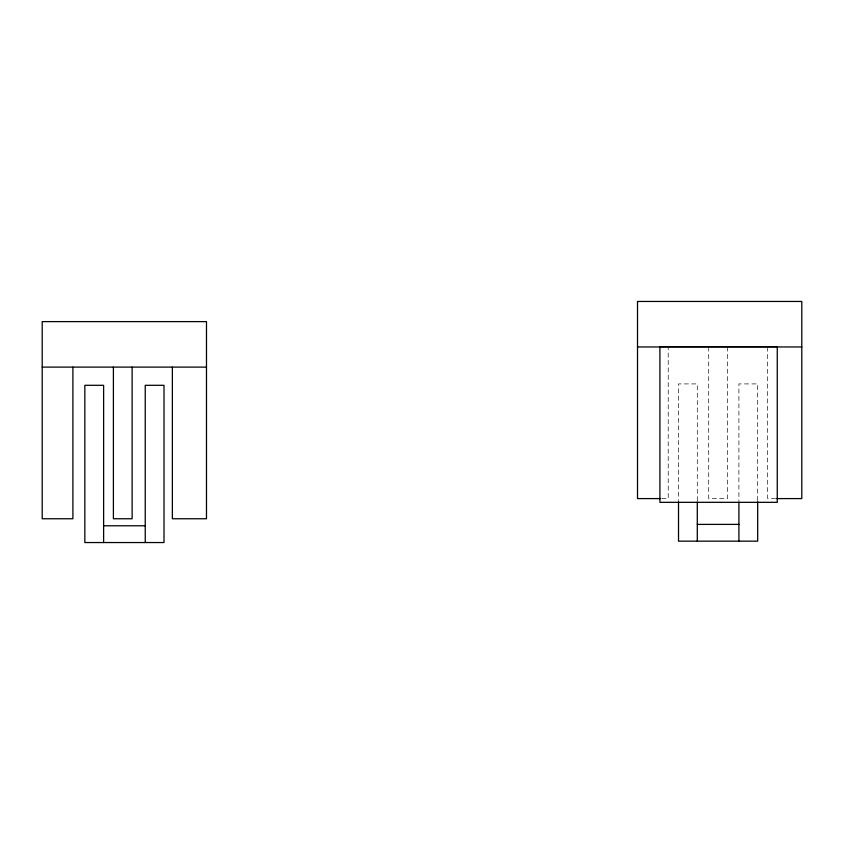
<?xml version="1.0" encoding="UTF-8"?>
<svg xmlns="http://www.w3.org/2000/svg" width="844" height="844" viewBox="0 0 844 844"><rect width="100%" height="100%" fill="white"/><g stroke="black" fill="none" stroke-linecap="round" stroke-linejoin="round"><path stroke-width="0.63" stroke-dasharray="4.22 3.17" d="M661.823 498.593L668.216 498.593L668.216 348.277M775.562 498.593L767.681 498.593L767.681 348.277M757.69 500.534L757.69 383.914L738.911 383.914L738.911 500.766M727.454 346.958L727.454 498.593L708.717 498.593L708.717 348.277M697.292 500.766L697.292 383.914L678.523 383.914L678.523 500.534"/><path stroke-width="1.27" d="M637.515 346.958L801.8 346.958M42.2 367.108L206.485 367.108M660.546 498.593L637.515 498.593L637.515 301.456L801.8 301.456L801.8 498.593L776.87 498.593M697.292 524.398L738.911 524.398M103.622 525.78L145.242 525.78M757.69 501.853L757.69 541.162L678.523 541.162L678.523 501.853M738.911 502.074L738.911 541.162M697.292 502.074L697.292 541.162M172.366 367.108L172.366 518.754L206.485 518.754L206.485 321.617L42.2 321.617L42.2 518.754L72.9 518.754L72.9 367.108M145.242 542.544L145.242 385.307L164.01 385.307L164.01 542.544L84.843 542.544L84.843 385.307L103.622 385.307L103.622 542.544M132.128 367.108L132.128 518.754L113.391 518.754L113.391 367.108M777.261 346.641L659.913 346.641L659.913 502.328L777.261 502.328L777.261 346.641"/></g></svg>
